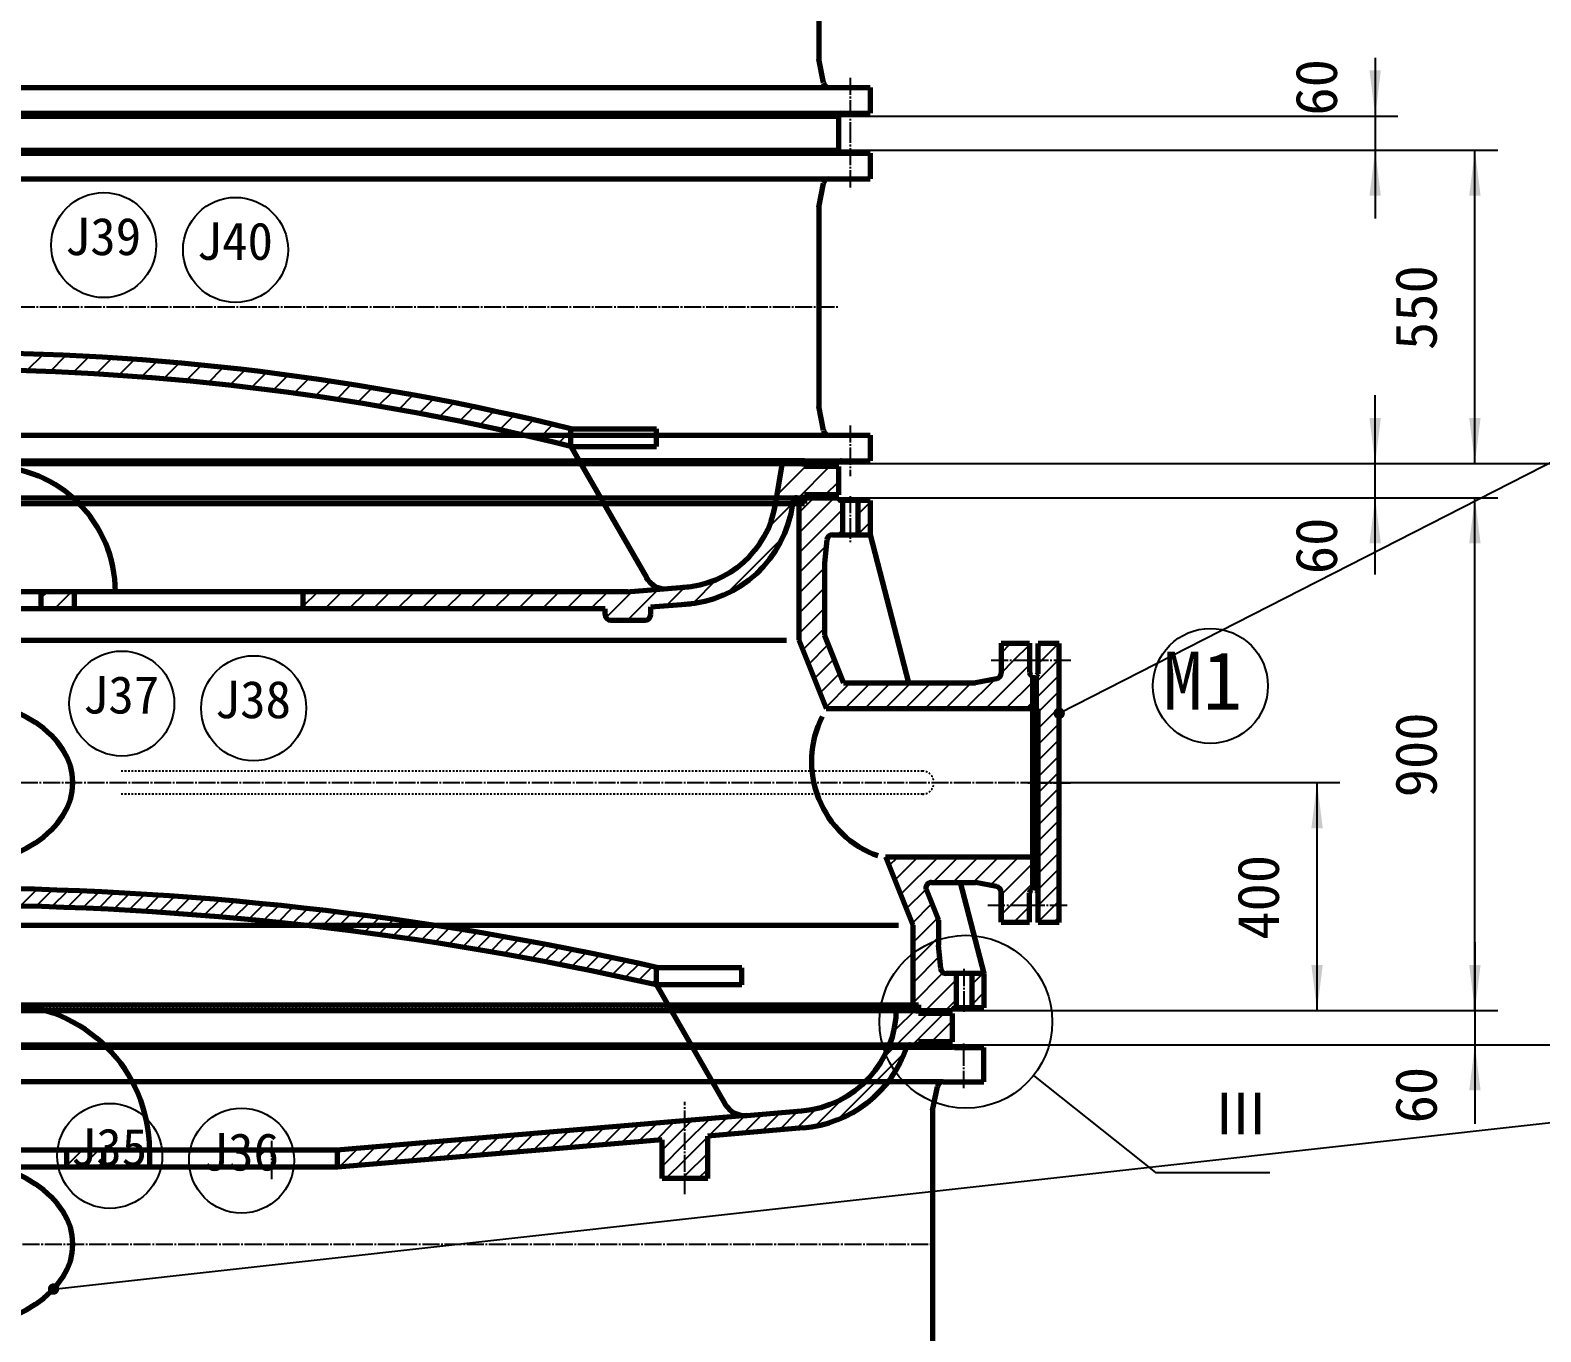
# Model space of a CAD drawing. Header units: millimetres. Extents: x -12040 to 11740, y -16820 to 16820.
# Drawn here: x -5005 to -2352, y 6259 to 8543 of the extents above; entities that cross this region are included whole.
import ezdxf

# ---------------------------------------------------------------- set-up
doc = ezdxf.new("R2010")
doc.units = ezdxf.units.MM
doc.linetypes.add('EB_DASH', pattern=[6, 3, -3])
doc.linetypes.add('EB_DASHDOT', pattern=[39, 30, -3, 3, -3])
for name, color, linetype, lineweight in [('CAXA0', 7, 'Continuous', 70), ('CAXA1', 1, 'EB_DASHDOT', 25), ('CAXA2', 6, 'EB_DASH', 25), ('CAXA3', 7, 'Continuous', 25), ('CAXA4', 3, 'Continuous', 25), ('CAXA5', 4, 'Continuous', 25)]:
    doc.layers.add(name, color=color, linetype=linetype, lineweight=lineweight)
doc.styles.add('UserTxtStyle1', font='SIMFANG.TTF')
doc.styles.add('UserTxtStyle2', font='SIMFANG.TTF')
doc.styles.add('标准', font='SIMFANG.TTF')
doc.dimstyles.new('标准', dxfattribs={"dimscale": 20, "dimtxt": 3.5, "dimasz": 4, "dimexe": 2, "dimexo": 0, "dimtad": 1, "dimdsep": 46, "dimtxsty": '标准', "dimcen": 0, "dimdle": 6, "dimaunit": 1, "dimazin": 2, "dimtfac": 1, "dimtdec": 3, "dimtmove": 0, "dimatfit": 3, "dimfxl": 0, "dimtolj": 1, "dimtzin": 0, "dimarcsym": 0})

# ---------------------------------------------------------------- blocks, each defined once
blk = doc.blocks.new('CAXBLOCK48', base_point=(-3269.9, 6992.1))
at = {"layer": 'CAXA5', "color": 0, "linetype": 'Continuous', "lineweight": 25}
for p, q in [((-3655.2, 7660.5), (-3593.4, 7722.4)), ((-3655.2, 7695.9), (-3628.7, 7722.4)), ((-3655.2, 7625.2), (-3578.7, 7701.7)), ((-3551.7, 7693.3), (-3530.2, 7714.8)), ((-3587.7, 7657.4), (-3578.7, 7666.3)), ((-3551.7, 7658), (-3530.2, 7679.5)), ((-3655.2, 7589.8), (-3607.2, 7637.9)), ((-3655.2, 7554.5), (-3610.2, 7599.5)), ((-3655.2, 7519.1), (-3610.2, 7564.1)), ((-3655.2, 7483.8), (-3610.2, 7528.8)), ((-3648.4, 7455.3), (-3610.2, 7493.4)), ((-3638.3, 7430), (-3603.7, 7464.6)), ((-3300.2, 7449.9), (-3282.7, 7467.4)), ((-3277.4, 7437.4), (-3250.2, 7464.5)), ((-3628.2, 7404.7), (-3593.6, 7439.4)), ((-3327, 7352.4), (-3250.2, 7429.1)), ((-3300.2, 7414.5), (-3277.4, 7437.4)), ((-3618.1, 7379.5), (-3583.5, 7414.1)), ((-3362.4, 7352.4), (-3310.4, 7404.3)), ((-3608, 7354.2), (-3564.8, 7397.4)), ((-3574.5, 7352.4), (-3529.5, 7397.4)), ((-3539.1, 7352.4), (-3494.1, 7397.4)), ((-3503.8, 7352.4), (-3458.8, 7397.4)), ((-3468.4, 7352.4), (-3423.4, 7397.4)), ((-3433.1, 7352.4), (-3388.1, 7397.4)), ((-3397.7, 7352.4), (-3352.7, 7397.4)), ((-3291.6, 7352.4), (-3245.2, 7398.8)), ((-3256.3, 7352.4), (-3245.2, 7363.4)), ((-3496.9, 7076.4), (-3480.9, 7092.4)), ((-3486.8, 7051.2), (-3445.6, 7092.4)), ((-3476.6, 7025.9), (-3410.2, 7092.4)), ((-3419.9, 7047.4), (-3374.9, 7092.4)), ((-3384.5, 7047.4), (-3339.5, 7092.4)), ((-3349.2, 7047.4), (-3304.2, 7092.4)), ((-3319, 7042.1), (-3268.8, 7092.4)), ((-3300.2, 7025.6), (-3245.2, 7080.6)), ((-3466.5, 7000.7), (-3431.8, 7035.4)), ((-3283.1, 7007.4), (-3245.2, 7045.2)), ((-3456.4, 6975.4), (-3421.8, 7010.1)), ((-3300.2, 6990.2), (-3283.1, 7007.4)), ((-3277.7, 6977.4), (-3250.2, 7004.9)), ((-3455.2, 6941.3), (-3411.7, 6984.8)), ((-3455.2, 6905.9), (-3410.2, 6950.9)), ((-3455.2, 6870.6), (-3408.2, 6917.6)), ((-3455.2, 6835.2), (-3401.5, 6888.9)), ((-3432.7, 6822.4), (-3378.7, 6876.4)), ((-3351.7, 6868), (-3332.4, 6887.4)), ((-3351.7, 6832.7), (-3330.2, 6854.2)), ((-3397.4, 6822.4), (-3378.7, 6841))]:
    blk.add_line(p, q, dxfattribs=at)
blk = doc.blocks.new('CAXBLOCK46', base_point=(-5155.2, 7722.4))
at = {"layer": 'CAXA0'}
for p, q in [((-6725.2, 7722.4), (-3585.2, 7722.4)), ((-3645.2, 7722.4), (-3645.2, 7712.4)), ((-6665.2, 7712.4), (-3645.2, 7712.4)), ((-3655.2, 7712.4), (-3655.2, 7472.4)), ((-3530.2, 7717.4), (-3580.2, 7717.4)), ((-3578.7, 7717.4), (-3578.7, 7657.4)), ((-3551.7, 7717.4), (-3551.7, 7657.4)), ((-3530.2, 7717.4), (-3530.2, 7657.4)), ((-3530.2, 7717.4), (-3530.2, 7657.4)), ((-3606.1, 7648.4), (-3610.2, 7607.4)), ((-3596.2, 7657.4), (-3530.2, 7657.4)), ((-3530.2, 7657.4), (-3462.7, 7397.4)), ((-3610.2, 7607.4), (-3610.2, 7481)), ((-3610.2, 7481), (-3576.8, 7397.4)), ((-6617.3, 7472.4), (-3676.8, 7472.4)), ((-3655.2, 7472.4), (-3607.2, 7352.4)), ((-3300.2, 7467.4), (-3250.2, 7467.4)), ((-3300.2, 7467.4), (-3300.2, 7414.6)), ((-3250.2, 7467.4), (-3250.2, 7415.9)), ((-3308.3, 7404.8), (-3345.2, 7397.4)), ((-3245.2, 7410.9), (-3245.2, 7033.9)), ((-3576.8, 7397.4), (-3345.2, 7397.4)), ((-3607.2, 7352.4), (-3245.2, 7352.4)), ((-3503.2, 7092.4), (-3455.2, 6972.4)), ((-3503.2, 7092.4), (-3245.2, 7092.4)), ((-3431.3, 7033.7), (-3410.2, 6981)), ((-3422, 7047.4), (-3345.2, 7047.4)), ((-3371.8, 7047.4), (-3330.2, 6887.4)), ((-3308.3, 7040), (-3345.2, 7047.4)), ((-3300.2, 7030.2), (-3300.2, 6977.4)), ((-3300.2, 6977.4), (-3300.2, 7030.2)), ((-3250.2, 6977.4), (-3250.2, 7028.9)), ((-3410.2, 6981), (-3410.2, 6937.4)), ((-3300.2, 6977.4), (-3250.2, 6977.4)), ((-3300.2, 6977.4), (-3250.2, 6977.4)), ((-6816.1, 6972.4), (-3479.9, 6972.4)), ((-3455.2, 6972.4), (-3455.2, 6832.4)), ((-3406.1, 6896.4), (-3410.2, 6937.4)), ((-3330.2, 6887.4), (-3396.2, 6887.4)), ((-3378.7, 6887.4), (-3378.7, 6827.4)), ((-3351.7, 6887.4), (-3351.7, 6827.4)), ((-3330.2, 6887.4), (-3330.2, 6827.4)), ((-6925.2, 6822.4), (-3385.2, 6822.4)), ((-6865.2, 6832.4), (-3445.2, 6832.4)), ((-3445.2, 6832.4), (-3445.2, 6822.4)), ((-3330.2, 6827.4), (-3380.2, 6827.4))]:
    blk.add_line(p, q, dxfattribs=at)
for centre, radius, start, end in [((-3580.2, 7722.4), 5, 180, 270), ((-3596.2, 7647.4), 10, 90, 174.2894), ((-3310.2, 7414.6), 10, 281.3099, 0), ((-3245.2, 7415.9), 5, 180, 270), ((-3457.6, 7259.6), 175.5, 153.3502, 250.3348), ((-3422, 7037.4), 10, 90, 201.8014), ((-3310.2, 7030.2), 10, 0, 78.6901), ((-3245.2, 7028.9), 5, 90, 180), ((-3396.2, 6897.4), 10, 185.7106, 270), ((-3380.2, 6822.4), 5, 90, 180)]:
    blk.add_arc(centre, radius, start, end, dxfattribs=at)
blk.add_ellipse((-5155.2, 7222.4), major_axis=(225, 0), ratio=0.666667, dxfattribs=at)
at = {"layer": 'CAXA1'}
for p, q in [((-3565.2, 7725.4), (-3565.2, 7644.7)), ((-3317.7, 7437.4), (-3232.5, 7437.4)), ((-6893.2, 7222.4), (-3245.2, 7222.4)), ((-3323.2, 7007.4), (-3223.8, 7007.4)), ((-3365.2, 6895.4), (-3365.2, 6819.4))]:
    blk.add_line(p, q, dxfattribs=at)
at = {"layer": 'CAXA2', "color": 6, "linetype": 'EB_DASH', "lineweight": 25}
for p, q in [((-3437.9, 7242.4), (-4846.3, 7242.4)), ((-3437.9, 7202.4), (-4846.3, 7202.4))]:
    blk.add_line(p, q, dxfattribs=at)
blk.add_arc((-3437.9, 7222.4), 20, 270, 90, dxfattribs=at)
at = {"layer": 'CAXA5'}
blk.add_blockref('CAXBLOCK48', (-3269.9, 6992.1), dxfattribs=at)
blk = doc.blocks.new('CAXBLOCK51', base_point=(-4274.2, 6487.6))
at = {"layer": 'CAXA5', "color": 0, "linetype": 'Continuous', "lineweight": 25}
for p, q in [((-3505.9, 6740.1), (-3428.7, 6817.4)), ((-3488.4, 6786), (-3447, 6827.4)), ((-3483.8, 6818.9), (-3475.3, 6827.4)), ((-3456.8, 6761), (-3400.4, 6817.4)), ((-3422.1, 6767.4), (-3385.2, 6804.3)), ((-3393.8, 6767.4), (-3385.2, 6776)), ((-3587.2, 6630.6), (-3468.6, 6749.2)), ((-3627, 6619.1), (-3578.1, 6667.9)), ((-3855.2, 6588.8), (-3811.5, 6632.6)), ((-3813.4, 6602.3), (-3780.6, 6635.2)), ((-3782.6, 6604.9), (-3749.7, 6637.8)), ((-3751.7, 6607.5), (-3718.8, 6640.4)), ((-3720.8, 6610.1), (-3687.9, 6643)), ((-3689.9, 6612.7), (-3657, 6645.6)), ((-3659, 6615.4), (-3624, 6650.4)), ((-4153.2, 6573.7), (-4120.3, 6606.6)), ((-4122.3, 6576.3), (-4089.5, 6609.2)), ((-4091.4, 6578.9), (-4058.6, 6611.8)), ((-4060.6, 6581.5), (-4027.7, 6614.4)), ((-4029.7, 6584.1), (-3996.8, 6617)), ((-3998.8, 6586.7), (-3965.9, 6619.6)), ((-3967.9, 6589.3), (-3935, 6622.2)), ((-3937, 6591.9), (-3904.1, 6624.8)), ((-3906.1, 6594.5), (-3873.2, 6627.4)), ((-3895.2, 6577.1), (-3855.2, 6617.1)), ((-3855.2, 6617.1), (-3842.3, 6630)), ((-4465.2, 6572.8), (-4460.1, 6577.9)), ((-4462.1, 6547.6), (-4429.2, 6580.5)), ((-4431.2, 6550.2), (-4398.3, 6583.1)), ((-4400.3, 6552.8), (-4367.5, 6585.7)), ((-4369.4, 6555.4), (-4336.6, 6588.3)), ((-4338.6, 6558), (-4305.7, 6590.9)), ((-4307.7, 6560.7), (-4274.8, 6593.5)), ((-4276.8, 6563.3), (-4243.9, 6596.1)), ((-4245.9, 6565.9), (-4213, 6598.7)), ((-4215, 6568.5), (-4182.1, 6601.3)), ((-4184.1, 6571.1), (-4151.2, 6604)), ((-3895.2, 6548.8), (-3855.2, 6588.8)), ((-3855.2, 6560.5), (-3815.2, 6600.5)), ((-3888.4, 6527.4), (-3855.2, 6560.5)), ((-3855.2, 6532.3), (-3815.2, 6572.3)), ((-3860.1, 6527.4), (-3855.2, 6532.3)), ((-3831.8, 6527.4), (-3815.2, 6544))]:
    blk.add_line(p, q, dxfattribs=at)
blk = doc.blocks.new('CAXBLOCK52', base_point=(-5419, 7018.1))
at = {"layer": 'CAXA5', "color": 0, "linetype": 'Continuous', "lineweight": 25}
for p, q in [((-5482.6, 6997.9), (-5450.9, 7029.7)), ((-5452.7, 6999.5), (-5421.1, 7031.1)), ((-5422.9, 7001), (-5391.5, 7032.5)), ((-5393.3, 7002.3), (-5362.1, 7033.6)), ((-5363.9, 7003.5), (-5332.8, 7034.6)), ((-5334.6, 7004.5), (-5303.7, 7035.4)), ((-5305.4, 7005.4), (-5274.7, 7036.1)), ((-5276.5, 7006.1), (-5245.9, 7036.6)), ((-5247.6, 7006.6), (-5217.2, 7037)), ((-5219, 7007), (-5188.7, 7037.3)), ((-5190.4, 7007.3), (-5160.3, 7037.4)), ((-5155.2, 7014.2), (-5132.1, 7037.3)), ((-5133.8, 7007.3), (-5104, 7037.1)), ((-5105.7, 7007.2), (-5076, 7036.8)), ((-5077.7, 7006.8), (-5048.2, 7036.4)), ((-5049.9, 7006.4), (-5020.5, 7035.8)), ((-5022.2, 7005.8), (-4992.9, 7035)), ((-4994.6, 7005.1), (-4965.5, 7034.2)), ((-4967.2, 7004.2), (-4938.2, 7033.2)), ((-4939.9, 7003.3), (-4911, 7032.1)), ((-4912.7, 7002.2), (-4883.9, 7030.9)), ((-4885.6, 7000.9), (-4857, 7029.5)), ((-5792, 6971.4), (-5758.1, 7005.3)), ((-5760.2, 6974.9), (-5726.5, 7008.6)), ((-5728.6, 6978.2), (-5695.1, 7011.6)), ((-5697.2, 6981.3), (-5664, 7014.5)), ((-5666, 6984.2), (-5633, 7017.2)), ((-5635, 6987), (-5602.2, 7019.8)), ((-5604.2, 6989.5), (-5571.6, 7022.1)), ((-5573.5, 6991.9), (-5541.1, 7024.2)), ((-5543, 6994), (-5510.9, 7026.2)), ((-5512.8, 6996), (-5480.8, 7028)), ((-5170.2, 6999.2), (-5155.2, 7014.2)), ((-4858.7, 6999.6), (-4830.2, 7028.1)), ((-4831.9, 6998.1), (-4803.5, 7026.5)), ((-4805.2, 6996.5), (-4776.9, 7024.8)), ((-4778.6, 6994.8), (-4750.5, 7022.9)), ((-4752.2, 6993), (-4724.1, 7021)), ((-4725.8, 6991), (-4697.9, 7018.9)), ((-4699.6, 6989), (-4671.8, 7016.8)), ((-4673.5, 6986.8), (-4645.8, 7014.5)), ((-4647.5, 6984.5), (-4619.9, 7012.1)), ((-4621.6, 6982.1), (-4594.1, 7009.6)), ((-4595.8, 6979.6), (-4568.4, 7007)), ((-4570.1, 6977), (-4542.9, 7004.3)), ((-6020.7, 6940.7), (-5984.9, 6976.4)), ((-5987.3, 6945.8), (-5951.8, 6981.2)), ((-5954.2, 6950.6), (-5919, 6985.8)), ((-5921.3, 6955.2), (-5886.4, 6990.1)), ((-5888.7, 6959.6), (-5854, 6994.2)), ((-5856.2, 6963.7), (-5821.8, 6998.1)), ((-5824, 6967.6), (-5789.8, 7001.8)), ((-5170.2, 6970.9), (-5155.2, 6985.9)), ((-5155.2, 6985.9), (-5140.2, 7000.9)), ((-4544.6, 6974.3), (-4517.4, 7001.4)), ((-4519.1, 6971.4), (-4492.1, 6998.5)), ((-4493.8, 6968.5), (-4466.8, 6995.5)), ((-4468.5, 6965.5), (-4441.6, 6992.4)), ((-4443.4, 6962.3), (-4416.6, 6989.1)), ((-4418.3, 6959.1), (-4391.6, 6985.8)), ((-4393.4, 6955.8), (-4366.8, 6982.4)), ((-4368.5, 6952.3), (-4342, 6978.9)), ((-6191.2, 6911.6), (-6153.9, 6948.9)), ((-6156.6, 6917.9), (-6119.6, 6954.9)), ((-6122.2, 6924), (-6085.5, 6960.7)), ((-6088.1, 6929.8), (-6051.8, 6966.2)), ((-6054.3, 6935.4), (-6018.2, 6971.4)), ((-5170.2, 6942.6), (-5155.2, 6957.6)), ((-5155.2, 6957.6), (-5140.2, 6972.6)), ((-4343.8, 6948.8), (-4317.4, 6975.2)), ((-4319.1, 6945.2), (-4292.8, 6971.5)), ((-4294.6, 6941.4), (-4268.3, 6967.7)), ((-4270.1, 6937.6), (-4243.9, 6963.8)), ((-4245.8, 6933.7), (-4219.7, 6959.8)), ((-4221.5, 6929.7), (-4195.5, 6955.7)), ((-4197.3, 6925.6), (-4171.4, 6951.5)), ((-6296.8, 6890.8), (-6258.4, 6929.2)), ((-6261.3, 6898), (-6223.3, 6936)), ((-6226.1, 6905), (-6188.5, 6942.6)), ((-5170.2, 6914.3), (-5155.2, 6929.3)), ((-5155.2, 6929.3), (-5140.2, 6944.3)), ((-4173.2, 6921.4), (-4147.4, 6947.2)), ((-4149.2, 6917.1), (-4123.4, 6942.9)), ((-4125.3, 6912.7), (-4099.6, 6938.4)), ((-4101.5, 6908.2), (-4075.9, 6933.9)), ((-4077.8, 6903.7), (-4052.2, 6929.2)), ((-4054.1, 6899), (-4028.6, 6924.5)), ((-6405.2, 6895.6), (-6401.9, 6898.9)), ((-6405.1, 6867.4), (-6365.6, 6906.9)), ((-6368.7, 6875.5), (-6329.6, 6914.6)), ((-6332.6, 6883.3), (-6293.8, 6922.1)), ((-5170.2, 6886), (-5155.2, 6901)), ((-5155.2, 6901), (-5140.2, 6916)), ((-4030.6, 6894.3), (-4005.2, 6919.7)), ((-4007.1, 6889.5), (-3981.8, 6914.8)), ((-3983.7, 6884.6), (-3958.5, 6909.9)), ((-3960.4, 6879.6), (-3935.2, 6904.8)), ((-3937.2, 6874.5), (-3912.1, 6899.7)), ((-5170.2, 6857.8), (-5155.2, 6872.8)), ((-5155.2, 6872.8), (-5140.2, 6887.8)), ((-3914.1, 6869.4), (-3905.3, 6878.2)), ((-5170.2, 6829.5), (-5155.2, 6844.5)), ((-5155.2, 6844.5), (-5140.2, 6859.5)), ((-5170.2, 6801.2), (-5155.2, 6816.2)), ((-5155.2, 6816.2), (-5140.2, 6831.2)), ((-5155.2, 6787.9), (-5140.2, 6802.9)), ((-5170.2, 6772.9), (-5155.2, 6787.9)), ((-5155.2, 6759.6), (-5140.2, 6774.6)), ((-5170.2, 6744.6), (-5155.2, 6759.6)), ((-5155.2, 6731.3), (-5140.2, 6746.3)), ((-5170.2, 6716.3), (-5155.2, 6731.3)), ((-5155.2, 6703), (-5140.2, 6718)), ((-5170.2, 6688), (-5155.2, 6703)), ((-5155.2, 6674.8), (-5140.2, 6689.8)), ((-5170.2, 6659.8), (-5155.2, 6674.8)), ((-5155.2, 6646.5), (-5140.2, 6661.5)), ((-5170.2, 6631.5), (-5155.2, 6646.5)), ((-5155.2, 6618.2), (-5140.2, 6633.2)), ((-5170.2, 6603.2), (-5155.2, 6618.2)), ((-5155.2, 6589.9), (-5140.2, 6604.9)), ((-5167.8, 6577.4), (-5155.2, 6589.9))]:
    blk.add_line(p, q, dxfattribs=at)
blk = doc.blocks.new('CAXBLOCK53', base_point=(-5393.2, 6561.7))
at = {"layer": 'CAXA5', "color": 0, "linetype": 'Continuous', "lineweight": 25}
for p, q in [((-5435.2, 6564.5), (-5422.3, 6577.4)), ((-5424, 6547.4), (-5394, 6577.4)), ((-5395.8, 6547.4), (-5370.2, 6572.9)), ((-4940.2, 6550.4), (-4913.2, 6577.4)), ((-4914.9, 6547.4), (-4884.9, 6577.4)), ((-4886.6, 6547.4), (-4875.2, 6558.8))]:
    blk.add_line(p, q, dxfattribs=at)
blk = doc.blocks.new('CAXBLOCK49', base_point=(-5155.2, 6547.4))
at = {"layer": 'CAXA0'}
for p, q in [((-3905.3, 6867.4), (-3905.3, 6898.1)), ((-3755.2, 6897.4), (-3901.9, 6897.4)), ((-3755.2, 6867.4), (-3755.2, 6897.4)), ((-3755.2, 6867.4), (-3905.3, 6867.4)), ((-3905.3, 6867.4), (-3784.4, 6658)), ((-3445.2, 6827.4), (-3882.2, 6827.4)), ((-3445.2, 6817.4), (-3445.2, 6827.4)), ((-3385.2, 6817.4), (-3445.2, 6817.4)), ((-3385.2, 6767.4), (-3385.2, 6817.4)), ((-3445.2, 6757.4), (-3445.2, 6767.4)), ((-3385.2, 6767.4), (-3445.2, 6767.4)), ((-3445.2, 6757.4), (-3465.5, 6757.4)), ((-3746.4, 6638.1), (-4466.5, 6577.4)), ((-3746.4, 6638.1), (-3650.3, 6646.2)), ((-3647.7, 6616.3), (-3815.2, 6602.2)), ((-3895.2, 6595.4), (-4465.2, 6547.4)), ((-3895.2, 6527.4), (-3895.2, 6595.4)), ((-3815.2, 6527.4), (-3815.2, 6602.2)), ((-4466.5, 6577.4), (-5155.2, 6577.4)), ((-4940.2, 6547.4), (-4940.2, 6577.4)), ((-4875.2, 6547.4), (-4875.2, 6577.4)), ((-4795.2, 6577.4), (-4795.2, 6547.4)), ((-4465.2, 6547.4), (-4465.2, 6577.5)), ((-4465.2, 6547.4), (-5155.2, 6547.4)), ((-3815.2, 6527.4), (-3895.2, 6527.4))]:
    blk.add_line(p, q, dxfattribs=at)
for centre, radius, start, end in [((-5155.2, 1357.4), 5680, 77.2525, 90), ((-5155.2, 1357.4), 5650, 77.2186, 89.8479), ((-5050.2, 6577.4), 255, 0, 90), ((-3665.6, 6827.6), 182, 274.82, 359.9424), ((-3665.6, 6827.6), 212, 274.82, 341.1299), ((-3460.2, 6757.4), 5, 0, 161.1299), ((-3749.7, 6678), 40, 210, 274.82)]:
    blk.add_arc(centre, radius, start, end, dxfattribs=at)
at = {"layer": 'CAXA1'}
for p, q in [((-3855.2, 6500.1), (-3855.2, 6662.1)), ((-4580.2, 6526.7), (-4580.2, 6593.8))]:
    blk.add_line(p, q, dxfattribs=at)
at = {"layer": 'CAXA2', "linetype": 'EB_DASH', "lineweight": 25}
blk.add_line((-3882.2, 6827.4), (-5140.2, 6827.4), dxfattribs=at)
at = {"layer": 'CAXA5'}
for name, p in [('CAXBLOCK52', (-5419, 7018.1)), ('CAXBLOCK51', (-4274.2, 6487.6)), ('CAXBLOCK53', (-5393.2, 6561.7))]:
    blk.add_blockref(name, p, dxfattribs=at)
blk = doc.blocks.new('CAXBLOCK56', base_point=(-5000.2, 7965))
at = {"layer": 'CAXA5', "color": 0, "linetype": 'Continuous', "lineweight": 25}
for p, q in [((-5155.2, 7970.7), (-5148.5, 7977.4)), ((-5155.2, 7928.2), (-5106.4, 7977.1)), ((-5094.1, 7947), (-5064.6, 7976.5)), ((-5052.4, 7946.2), (-5023.1, 7975.5)), ((-5011.1, 7945.1), (-4982.1, 7974.1)), ((-4970.2, 7943.6), (-4941.4, 7972.4)), ((-4929.6, 7941.8), (-4901, 7970.3)), ((-4889.3, 7939.6), (-4861, 7967.9)), ((-4849.4, 7937.1), (-4821.3, 7965.2)), ((-4809.8, 7934.2), (-4781.9, 7962.1)), ((-4770.5, 7931.1), (-4742.9, 7958.8)), ((-4731.6, 7927.6), (-4704.1, 7955.1)), ((-4693, 7923.8), (-4665.7, 7951.1)), ((-4654.6, 7919.7), (-4627.5, 7946.9)), ((-4616.6, 7915.4), (-4589.6, 7942.3)), ((-4578.8, 7910.7), (-4552, 7937.5)), ((-4541.3, 7905.8), (-4514.7, 7932.4)), ((-4504.1, 7900.5), (-4477.7, 7927)), ((-4467.2, 7895), (-4440.9, 7921.3)), ((-4430.5, 7889.3), (-4404.4, 7915.4)), ((-4394.1, 7883.2), (-4368.1, 7909.2)), ((-5155.2, 7885.8), (-5140.2, 7900.8)), ((-4358, 7877), (-4332.1, 7902.8)), ((-4322.1, 7870.4), (-4296.4, 7896.1)), ((-4286.4, 7863.6), (-4260.9, 7889.2)), ((-4251, 7856.6), (-4225.6, 7882)), ((-5155.2, 7843.4), (-5140.2, 7858.4)), ((-4215.9, 7849.3), (-4190.6, 7874.6)), ((-4181, 7841.8), (-4155.8, 7867)), ((-4146.3, 7834.1), (-4121.3, 7859.1)), ((-4111.9, 7826.1), (-4086.9, 7851)), ((-4077.6, 7817.9), (-4055.2, 7840.3)), ((-5155.2, 7801), (-5140.2, 7816))]:
    blk.add_line(p, q, dxfattribs=at)
blk = doc.blocks.new('CAXBLOCK59', base_point=(-4948.5, 7539.7))
at = {"layer": 'CAXA5', "color": 0, "linetype": 'Continuous', "lineweight": 25}
for p, q in [((-5382.7, 7531), (-5356.4, 7557.4)), ((-5344, 7527.4), (-5325.2, 7546.1)), ((-4985.2, 7546.7), (-4974.6, 7557.4)), ((-4962.1, 7527.4), (-4932.1, 7557.4))]:
    blk.add_line(p, q, dxfattribs=at)
blk = doc.blocks.new('CAXBLOCK62', base_point=(-4115.6, 7577))
at = {"layer": 'CAXA5', "color": 0, "linetype": 'Continuous', "lineweight": 25}
for p, q in [((-3693.3, 7727.6), (-3643.5, 7777.4)), ((-3684.7, 7778.6), (-3676, 7787.4)), ((-3657.2, 7721.3), (-3601.1, 7777.4)), ((-3608.7, 7727.4), (-3585.2, 7750.8)), ((-3707.9, 7670.6), (-3665.5, 7712.9)), ((-3781.8, 7554.3), (-3682.8, 7653.3)), ((-3955.2, 7508.1), (-3901.4, 7561.9)), ((-3888, 7532.9), (-3855.2, 7565.7)), ((-3841.5, 7537), (-3799.1, 7579.4)), ((-4525.2, 7532.1), (-4499.9, 7557.4)), ((-4487.5, 7527.4), (-4457.5, 7557.4)), ((-4445.1, 7527.4), (-4415.1, 7557.4)), ((-4402.6, 7527.4), (-4372.6, 7557.4)), ((-4360.2, 7527.4), (-4330.2, 7557.4)), ((-4317.8, 7527.4), (-4287.8, 7557.4)), ((-4275.4, 7527.4), (-4245.4, 7557.4)), ((-4232.9, 7527.4), (-4202.9, 7557.4)), ((-4190.5, 7527.4), (-4160.5, 7557.4)), ((-4148.1, 7527.4), (-4118.1, 7557.4)), ((-4105.7, 7527.4), (-4075.7, 7557.4)), ((-4063.2, 7527.4), (-4033.2, 7557.4)), ((-4020.8, 7527.4), (-3990.8, 7557.4)), ((-3993.7, 7512.1), (-3955.2, 7550.5)), ((-3955.2, 7550.5), (-3947.7, 7558.1)), ((-3956, 7507.4), (-3955.2, 7508.1))]:
    blk.add_line(p, q, dxfattribs=at)
blk = doc.blocks.new('CAXBLOCK54', base_point=(-5155.2, 7527.4))
at = {"layer": 'CAXA0'}
for p, q in [((-4055.2, 7843.3), (-3905.2, 7843.3)), ((-4055.2, 7812.4), (-4055.2, 7843.3)), ((-3905.2, 7812.4), (-3905.2, 7843.3)), ((-4055.2, 7812.4), (-3905.2, 7812.4)), ((-4055.2, 7812.4), (-3922.5, 7582.5)), ((-3645.2, 7787.4), (-4041.9, 7787.4)), ((-3696.2, 7710.4), (-3683.2, 7787.4)), ((-3645.2, 7777.4), (-3645.2, 7787.4)), ((-3585.2, 7777.4), (-3645.2, 7777.4)), ((-3585.2, 7727.4), (-3585.2, 7777.4)), ((-3645.2, 7717.4), (-3645.2, 7727.4)), ((-3585.2, 7727.4), (-3645.2, 7727.4)), ((-3665.2, 7717.4), (-3665.6, 7711.7)), ((-3645.2, 7717.4), (-3665.2, 7717.4)), ((-3957.7, 7557.3), (-3848.9, 7566.3)), ((-3955.2, 7557.4), (-5155.2, 7557.4)), ((-4985.2, 7527.4), (-4985.2, 7557.4)), ((-4927.7, 7557.4), (-4927.7, 7527.4)), ((-4525.2, 7527.4), (-4525.2, 7557.4)), ((-3915.2, 7530.7), (-3846, 7536.4)), ((-3995.2, 7527.4), (-5155.2, 7527.4)), ((-3995.2, 7517.4), (-3995.2, 7527.4)), ((-3985.2, 7507.4), (-3925.2, 7507.4)), ((-3915.2, 7517.4), (-3915.2, 7530.7))]:
    blk.add_line(p, q, dxfattribs=at)
for centre, radius, start, end in [((-5155.2, 3398.4), 4579, 76.1001, 90), ((-5155.2, 3398.4), 4549, 76.0065, 89.6844), ((-5075.2, 7557.4), 220, 0, 90), ((-3660.2, 7717.4), 5, 0, 180), ((-3867.8, 7739.3), 174, 272.8684, 350.4426), ((-3867.8, 7739.3), 204, 273.3615, 352.2449), ((-3888.3, 7602.2), 40, 210, 262.2622), ((-3985.2, 7517.4), 10, 180, 270), ((-3925.2, 7517.4), 10, 270, 360)]:
    blk.add_arc(centre, radius, start, end, dxfattribs=at)
at = {"layer": 'CAXA2', "linetype": 'EB_DASH', "lineweight": 25}
blk.add_line((-4041.9, 7787.4), (-5155.2, 7787.4), dxfattribs=at)
at = {"layer": 'CAXA3', "linetype": 'Continuous', "lineweight": 25}
for p, q in [((-3660.2, 7708.3), (-3660.2, 7720.4)), ((-3655.2, 7717.4), (-3655.2, 7704.2))]:
    blk.add_line(p, q, dxfattribs=at)
at = {"layer": 'CAXA5'}
for name, p in [('CAXBLOCK56', (-5000.2, 7965)), ('CAXBLOCK62', (-4115.6, 7577)), ('CAXBLOCK59', (-4948.5, 7539.7))]:
    blk.add_blockref(name, p, dxfattribs=at)
blk = doc.blocks.new('CAXBLOCK63', base_point=(-5155.2, 8392.4))
at = {"layer": 'CAXA0'}
for p, q in [((-3620.2, 8842.4), (-3620.2, 8492.4)), ((-3611.8, 8450.4), (-3620.2, 8492.4)), ((-6706.7, 8442.4), (-3530.2, 8442.4)), ((-3530.2, 8442.4), (-3530.2, 8397.4)), ((-6730.2, 8397.4), (-3530.2, 8397.4)), ((-6725.2, 8392.4), (-3585.2, 8392.4))]:
    blk.add_line(p, q, dxfattribs=at)
for centre, radius, start, end in [((-3602, 8452.4), 10, 191.3099, 270), ((-3580.2, 8392.4), 5, 90, 180)]:
    blk.add_arc(centre, radius, start, end, dxfattribs=at)
at = {"layer": 'CAXA1'}
blk.add_line((-3565.2, 8459.4), (-3565.2, 8370.5), dxfattribs=at)
blk = doc.blocks.new('CAXBLOCK66', base_point=(-5155.2, 6062.4))
at = {"layer": 'CAXA0'}
for p, q in [((-3385.2, 6757.4), (-6980.2, 6757.4)), ((-6925.2, 6762.4), (-3385.2, 6762.4)), ((-3380.2, 6757.4), (-3330.2, 6757.4)), ((-3330.2, 6697.4), (-3330.2, 6757.4)), ((-3402, 6697.4), (-6980.2, 6697.4)), ((-3420.2, 6647.4), (-3411.8, 6689.3)), ((-3402, 6697.4), (-3330.2, 6697.4)), ((-3420.2, 6647.4), (-3420.2, 6177.4))]:
    blk.add_line(p, q, dxfattribs=at)
for centre, radius, start, end in [((-3380.2, 6762.4), 5, 180, 270), ((-3402, 6687.4), 10, 90, 168.6901)]:
    blk.add_arc(centre, radius, start, end, dxfattribs=at)
blk.add_ellipse((-5155.2, 6412.4), major_axis=(225, 0), ratio=0.666667, dxfattribs=at)
at = {"layer": 'CAXA1'}
for p, q in [((-3365.2, 6686.4), (-3365.2, 6764.9)), ((-6890.2, 6412.4), (-3420.2, 6412.4))]:
    blk.add_line(p, q, dxfattribs=at)
at = {"layer": 'CAXA3'}
for p, q in [((-3411.8, 6689.3), (-3410.2, 6697.4)), ((-3410.2, 6697.4), (-3402, 6697.4))]:
    blk.add_line(p, q, dxfattribs=at)
blk = doc.blocks.new('CAXBLOCK76')
at = {"layer": 'CAXA0', "linetype": 'Continuous', "lineweight": 25}
for p, q in [((-3243.1, 6708.3), (-3029.2, 6538.1)), ((-3029.2, 6538.1), (-2828.2, 6538.1))]:
    blk.add_line(p, q, dxfattribs=at)
blk.add_circle((-3361.9, 6802.7), 151.7, dxfattribs=at)
at = {"layer": 'CAXA0', "linetype": 'Continuous', "lineweight": 25, "insert": (-2928.7, 6678.1), "char_height": 72.993, "attachment_point": 1, "style": 'UserTxtStyle2'}
blk.add_mtext('\\fFangSong_GB2312|b0|i0|p34;Ⅲ', dxfattribs=at)
blk = doc.blocks.new('*CAXBLOCK99100')
at = {"layer": 'CAXA4', "linetype": 'Continuous', "lineweight": 25}
for points in [[(-2468.2, 7722.4), (-2458.2, 7642.4), (-2478.2, 7642.4)], [(-2468.2, 6822.4), (-2458.2, 6902.4), (-2478.2, 6902.4)]]:
    blk.add_hatch(color=0, dxfattribs=at).paths.add_polyline_path(points, flags=0)
at = {"layer": 'CAXA4', "color": 0, "linetype": 'Continuous', "lineweight": 25}
for p, q in [((-3585.2, 7722.4), (-2428.2, 7722.4)), ((-2468.2, 6822.4), (-2468.2, 7722.4)), ((-3385.2, 6822.4), (-2428.2, 6822.4))]:
    blk.add_line(p, q, dxfattribs=at)
at = {"layer": 'CAXA4', "color": 0, "linetype": 'Continuous', "lineweight": 25, "insert": (-2608.2, 7196.6), "char_height": 72.993, "attachment_point": 1, "rotation": 90, "style": 'UserTxtStyle2'}
blk.add_mtext('\\fFangSong_GB2312|b0|i0|p34;900', dxfattribs=at)
blk = doc.blocks.new('*CAXBLOCK100101')
at = {"layer": 'CAXA4', "linetype": 'Continuous', "lineweight": 25}
for points in [[(-2468.2, 6822.4), (-2478.2, 6902.4), (-2458.2, 6902.4)], [(-2468.2, 6762.4), (-2478.2, 6682.4), (-2458.2, 6682.4)]]:
    blk.add_hatch(color=0, dxfattribs=at).paths.add_polyline_path(points, flags=0)
at = {"layer": 'CAXA4', "color": 0, "linetype": 'Continuous', "lineweight": 25}
for p, q in [((-2468.2, 6942.4), (-2468.2, 6623.7)), ((-3385.2, 6822.4), (-2428.2, 6822.4)), ((-3385.2, 6762.4), (-2428.2, 6762.4))]:
    blk.add_line(p, q, dxfattribs=at)
at = {"layer": 'CAXA4', "color": 0, "linetype": 'Continuous', "lineweight": 25, "insert": (-2608.2, 6624.3), "char_height": 72.993, "attachment_point": 1, "rotation": 90, "style": 'UserTxtStyle2'}
blk.add_mtext('\\fFangSong_GB2312|b0|i0|p34;60', dxfattribs=at)
blk = doc.blocks.new('*CAXBLOCK101102')
at = {"layer": 'CAXA4', "linetype": 'Continuous', "lineweight": 25}
for points in [[(-2745.3, 7222.4), (-2735.3, 7142.4), (-2755.3, 7142.4)], [(-2745.3, 6822.4), (-2735.3, 6902.4), (-2755.3, 6902.4)]]:
    blk.add_hatch(color=0, dxfattribs=at).paths.add_polyline_path(points, flags=0)
at = {"layer": 'CAXA4', "color": 0, "linetype": 'Continuous', "lineweight": 25}
for p, q in [((-3245.2, 7222.4), (-2705.3, 7222.4)), ((-2745.3, 6822.4), (-2745.3, 7222.4)), ((-3385.2, 6822.4), (-2705.3, 6822.4))]:
    blk.add_line(p, q, dxfattribs=at)
at = {"layer": 'CAXA4', "color": 0, "linetype": 'Continuous', "lineweight": 25, "insert": (-2885.3, 6946.6), "char_height": 72.993, "attachment_point": 1, "rotation": 90, "style": 'UserTxtStyle2'}
blk.add_mtext('\\fFangSong_GB2312|b0|i0|p34;400', dxfattribs=at)
blk = doc.blocks.new('*CAXBLOCK148149')
at = {"layer": 'CAXA4', "linetype": 'Continuous', "lineweight": 25}
for points in [[(-2468.2, 8332.4), (-2458.2, 8252.4), (-2478.2, 8252.4)], [(-2468.2, 7782.4), (-2458.2, 7862.4), (-2478.2, 7862.4)]]:
    blk.add_hatch(color=0, dxfattribs=at).paths.add_polyline_path(points, flags=0)
at = {"layer": 'CAXA4', "color": 0, "linetype": 'Continuous', "lineweight": 25}
for p, q in [((-3585.2, 8332.4), (-2428.2, 8332.4)), ((-2468.2, 7782.4), (-2468.2, 8332.4)), ((-3585.2, 7782.4), (-2428.2, 7782.4))]:
    blk.add_line(p, q, dxfattribs=at)
at = {"layer": 'CAXA4', "color": 0, "linetype": 'Continuous', "lineweight": 25, "insert": (-2608.2, 7981.6), "char_height": 72.993, "attachment_point": 1, "rotation": 90, "style": 'UserTxtStyle2'}
blk.add_mtext('\\fFangSong_GB2312|b0|i0|p34;550', dxfattribs=at)
blk = doc.blocks.new('*CAXBLOCK149150')
at = {"layer": 'CAXA4', "linetype": 'Continuous', "lineweight": 25}
for points in [[(-2643.3, 8392.4), (-2653.3, 8472.4), (-2633.3, 8472.4)], [(-2643.3, 8332.4), (-2653.3, 8252.4), (-2633.3, 8252.4)]]:
    blk.add_hatch(color=0, dxfattribs=at).paths.add_polyline_path(points, flags=0)
at = {"layer": 'CAXA4', "color": 0, "linetype": 'Continuous', "lineweight": 25}
for p, q in [((-2643.3, 8494.5), (-2643.3, 8212.4)), ((-3585.2, 8392.4), (-2603.3, 8392.4)), ((-3585.2, 8332.4), (-2603.3, 8332.4))]:
    blk.add_line(p, q, dxfattribs=at)
at = {"layer": 'CAXA4', "color": 0, "linetype": 'Continuous', "lineweight": 25, "insert": (-2783.3, 8393.1), "char_height": 72.993, "attachment_point": 1, "rotation": 90, "style": 'UserTxtStyle2'}
blk.add_mtext('\\fFangSong_GB2312|b0|i0|p34;60', dxfattribs=at)
blk = doc.blocks.new('*CAXBLOCK150151')
at = {"layer": 'CAXA4', "linetype": 'Continuous', "lineweight": 25}
for points in [[(-2643.3, 7782.4), (-2633.3, 7862.4), (-2653.3, 7862.4)], [(-2643.3, 7722.4), (-2633.3, 7642.4), (-2653.3, 7642.4)]]:
    blk.add_hatch(color=0, dxfattribs=at).paths.add_polyline_path(points, flags=0)
at = {"layer": 'CAXA4', "color": 0, "linetype": 'Continuous', "lineweight": 25}
for p, q in [((-2643.3, 7587.6), (-2643.3, 7902.4)), ((-3585.2, 7782.4), (-2603.3, 7782.4)), ((-3585.2, 7722.4), (-2603.3, 7722.4))]:
    blk.add_line(p, q, dxfattribs=at)
at = {"layer": 'CAXA4', "color": 0, "linetype": 'Continuous', "lineweight": 25, "insert": (-2783.3, 7588.2), "char_height": 72.993, "attachment_point": 1, "rotation": 90, "style": 'UserTxtStyle2'}
blk.add_mtext('\\fFangSong_GB2312|b0|i0|p34;60', dxfattribs=at)
blk = doc.blocks.new('*CAXBLOCK164165')
at = {"layer": 'CAXA4', "linetype": 'Continuous', "lineweight": 25}
for points in [[(-1836.3, 13212.4), (-1826.3, 13132.4), (-1846.3, 13132.4)], [(-1836.3, 7782.4), (-1826.3, 7862.4), (-1846.3, 7862.4)]]:
    blk.add_hatch(color=0, dxfattribs=at).paths.add_polyline_path(points, flags=0)
at = {"layer": 'CAXA4', "color": 0, "linetype": 'Continuous', "lineweight": 25}
for p, q in [((-3585.2, 13212.4), (-1796.3, 13212.4)), ((-1836.3, 7782.4), (-1836.3, 13212.4)), ((-3585.2, 7782.4), (-1796.3, 7782.4))]:
    blk.add_line(p, q, dxfattribs=at)
at = {"layer": 'CAXA4', "color": 0, "linetype": 'Continuous', "lineweight": 25, "insert": (-1976.3, 10066.5), "char_height": 72.993, "attachment_point": 1, "rotation": 90, "style": 'UserTxtStyle2'}
blk.add_mtext('\\fFangSong_GB2312|b0|i0|p34;9X550+8X60=(5430)', dxfattribs=at)
blk = doc.blocks.new('*CAXBLOCK165166')
at = {"layer": 'CAXA4', "linetype": 'Continuous', "lineweight": 25}
for points in [[(-1836.3, 6762.4), (-1846.3, 6682.4), (-1826.3, 6682.4)], [(-1836.3, 1502.4), (-1846.3, 1582.4), (-1826.3, 1582.4)]]:
    blk.add_hatch(color=0, dxfattribs=at).paths.add_polyline_path(points, flags=0)
at = {"layer": 'CAXA4', "color": 0, "linetype": 'Continuous', "lineweight": 25}
for p, q in [((-3385.2, 6762.4), (-1796.3, 6762.4)), ((-1836.3, 6762.4), (-1836.3, 1502.4)), ((-3385.2, 1502.4), (-1796.3, 1502.4))]:
    blk.add_line(p, q, dxfattribs=at)
at = {"layer": 'CAXA4', "color": 0, "linetype": 'Continuous', "lineweight": 25, "insert": (-1976.3, 3701.5), "char_height": 72.993, "attachment_point": 1, "rotation": 90, "style": 'UserTxtStyle2'}
blk.add_mtext('\\fFangSong_GB2312|b0|i0|p34;7x700+6x60=(5260)', dxfattribs=at)
blk = doc.blocks.new('CAXBLOCK167', base_point=(-3218, 7382.9))
at = {"layer": 'CAXA5', "color": 0, "linetype": 'Continuous', "lineweight": 25}
for p, q in [((-3238, 7399.4), (-3200.7, 7436.6)), ((-3235, 7430.6), (-3229, 7436.6)), ((-3238, 7371.1), (-3198, 7411.1)), ((-3235, 7345.8), (-3198, 7382.8)), ((-3235, 7317.5), (-3198, 7354.5)), ((-3235, 7289.2), (-3198, 7326.2)), ((-3235, 7260.9), (-3198, 7297.9)), ((-3235, 7232.6), (-3198, 7269.6)), ((-3217.8, 7221.6), (-3198, 7241.4))]:
    blk.add_line(p, q, dxfattribs=at)
blk = doc.blocks.new('CAXBLOCK168', base_point=(-3214.5, 7446))
at = {"layer": 'CAXA5', "color": 0, "linetype": 'Continuous', "lineweight": 25}
for p, q in [((-3235, 7458.9), (-3227.3, 7466.6)), ((-3229, 7436.6), (-3199, 7466.6)), ((-3200.7, 7436.6), (-3198, 7439.4))]:
    blk.add_line(p, q, dxfattribs=at)
blk = doc.blocks.new('CAXBLOCK169', base_point=(-3207.6, 7145.4))
at = {"layer": 'CAXA5', "color": 0, "linetype": 'Continuous', "lineweight": 25}
for p, q in [((-3235, 7204.4), (-3217.8, 7221.6)), ((-3235, 7176.1), (-3198, 7213.1)), ((-3235, 7147.8), (-3198, 7184.8)), ((-3235, 7119.5), (-3198, 7156.5)), ((-3235, 7091.2), (-3198, 7128.2)), ((-3235, 7062.9), (-3198, 7099.9)), ((-3235, 7034.7), (-3198, 7071.7)), ((-3234.8, 7006.6), (-3198, 7043.4)), ((-3206.5, 7006.6), (-3198, 7015.1))]:
    blk.add_line(p, q, dxfattribs=at)
blk = doc.blocks.new('CAXBLOCK170', base_point=(-3212.2, 6993.9))
at = {"layer": 'CAXA5', "color": 0, "linetype": 'Continuous', "lineweight": 25}
for p, q in [((-3235, 6978.1), (-3206.5, 7006.6)), ((-3235, 7006.4), (-3234.8, 7006.6)), ((-3208.2, 6976.6), (-3198, 6986.8))]:
    blk.add_line(p, q, dxfattribs=at)
blk = doc.blocks.new('CAXBLOCK166', base_point=(-3177.9, 7221.6))
at = {"layer": 'CAXA0'}
for p, q in [((-3235, 7413.1), (-3235, 7466.6)), ((-3198, 7466.6), (-3235, 7466.6)), ((-3198, 7221.6), (-3198, 7466.6)), ((-3235, 7413.1), (-3238, 7410.1)), ((-3238, 7221.6), (-3238, 7410.1)), ((-3235, 7351.6), (-3238, 7351.6)), ((-3235, 7221.6), (-3235, 7351.6)), ((-3238, 7033.1), (-3238, 7232.1)), ((-3235, 6976.6), (-3235, 7229.6)), ((-3198, 6976.6), (-3198, 7221.6)), ((-3235, 7030.1), (-3238, 7033.1)), ((-3198, 6976.6), (-3235, 6976.6))]:
    blk.add_line(p, q, dxfattribs=at)
at = {"layer": 'CAXA1'}
for p, q in [((-3177.7, 7436.6), (-3255.1, 7436.6)), ((-3184.2, 7006.6), (-3248.7, 7006.6))]:
    blk.add_line(p, q, dxfattribs=at)
at = {"layer": 'CAXA1', "linetype": 'EB_DASHDOT', "lineweight": 25}
blk.add_line((-3177.9, 7221.6), (-3254.9, 7221.6), dxfattribs=at)
at = {"layer": 'CAXA5', "linetype": 'Continuous', "lineweight": 25}
for name, p in [('CAXBLOCK168', (-3214.5, 7446)), ('CAXBLOCK167', (-3218, 7382.9)), ('CAXBLOCK169', (-3207.6, 7145.4)), ('CAXBLOCK170', (-3212.2, 6993.9))]:
    blk.add_blockref(name, p, dxfattribs=at)
blk = doc.blocks.new('*CAXBLOCK265266')
at = {"layer": 'CAXA4', "linetype": 'Continuous', "lineweight": 25}
for points in [[(-693.2, 15782.4), (-703.2, 15702.4), (-683.2, 15702.4)], [(-693.2, -14137.6), (-703.2, -14057.6), (-683.2, -14057.6)]]:
    blk.add_hatch(color=0, dxfattribs=at).paths.add_polyline_path(points, flags=0)
at = {"layer": 'CAXA4', "color": 0, "linetype": 'Continuous', "lineweight": 25}
for p, q in [((-4539.2, 15782.4), (-653.2, 15782.4)), ((-693.2, 15782.4), (-693.2, -14137.6)), ((-3425.2, -14137.6), (-653.2, -14137.6))]:
    blk.add_line(p, q, dxfattribs=at)
at = {"layer": 'CAXA4', "color": 0, "linetype": 'Continuous', "lineweight": 25, "insert": (-833.2, 695.9), "char_height": 72.993, "attachment_point": 1, "rotation": 90, "style": 'UserTxtStyle2'}
blk.add_mtext('\\fFangSong_GB2312|b0|i0|p34;29920', dxfattribs=at)
blk = doc.blocks.new('CAXBLOCK454', base_point=(463.5, 9112.3))
at = {"layer": 'CAXA0', "linetype": 'Continuous', "lineweight": 25}
blk.add_hatch(color=0, dxfattribs=at).paths.add_polyline_path([(-3188, 7344.1), (-3188.2, 7345.7), (-3188.5, 7347.2), (-3189.1, 7348.7), (-3189.9, 7350), (-3191, 7351.2), (-3192.2, 7352.2), (-3193.5, 7353.1), (-3194.9, 7353.7), (-3196.5, 7354), (-3198, 7354.1), (-3199.6, 7354), (-3201.1, 7353.7), (-3202.6, 7353.1), (-3203.9, 7352.2), (-3205.1, 7351.2), (-3206.1, 7350), (-3206.9, 7348.7), (-3207.5, 7347.2), (-3207.9, 7345.7), (-3208, 7344.1), (-3207.9, 7342.6), (-3207.5, 7341), (-3206.9, 7339.6), (-3206.1, 7338.3), (-3205.1, 7337.1), (-3203.9, 7336), (-3202.6, 7335.2), (-3201.1, 7334.6), (-3199.6, 7334.3), (-3198, 7334.1), (-3196.5, 7334.3), (-3194.9, 7334.6), (-3193.5, 7335.2), (-3192.2, 7336), (-3191, 7337.1), (-3189.9, 7338.3), (-3189.1, 7339.6), (-3188.5, 7341), (-3188.2, 7342.6)], flags=0)
at = {"layer": 'CAXA0', "color": 0, "linetype": 'Continuous', "lineweight": 25}
blk.add_line((-3198, 7344.1), (263.5, 9112.3), dxfattribs=at)
blk = doc.blocks.new('CAXBLOCK453', base_point=(-3198, 7344.1))
at = {"layer": 'CAXA0', "color": 0, "linetype": 'ByBlock', "lineweight": -2}
blk.add_blockref('CAXBLOCK454', (463.5, 9112.3), dxfattribs=at)
blk = doc.blocks.new('CAXBLOCK456', base_point=(463.5, 6914.5))
at = {"layer": 'CAXA0', "linetype": 'Continuous', "lineweight": 25}
blk.add_hatch(color=0, dxfattribs=at).paths.add_polyline_path([(-4953.7, 6333.6), (-4953.9, 6335.2), (-4954.2, 6336.7), (-4954.8, 6338.1), (-4955.6, 6339.5), (-4956.7, 6340.7), (-4957.9, 6341.7), (-4959.2, 6342.5), (-4960.6, 6343.1), (-4962.2, 6343.5), (-4963.7, 6343.6), (-4965.3, 6343.5), (-4966.8, 6343.1), (-4968.3, 6342.5), (-4969.6, 6341.7), (-4970.8, 6340.7), (-4971.8, 6339.5), (-4972.6, 6338.1), (-4973.2, 6336.7), (-4973.6, 6335.2), (-4973.7, 6333.6), (-4973.6, 6332), (-4973.2, 6330.5), (-4972.6, 6329.1), (-4971.8, 6327.7), (-4970.8, 6326.5), (-4969.6, 6325.5), (-4968.3, 6324.7), (-4966.8, 6324.1), (-4965.3, 6323.7), (-4963.7, 6323.6), (-4962.2, 6323.7), (-4960.6, 6324.1), (-4959.2, 6324.7), (-4957.9, 6325.5), (-4956.7, 6326.5), (-4955.6, 6327.7), (-4954.8, 6329.1), (-4954.2, 6330.5), (-4953.9, 6332)], flags=0)
at = {"layer": 'CAXA0', "color": 0, "linetype": 'Continuous', "lineweight": 25}
blk.add_line((-4963.7, 6333.6), (263.5, 6914.5), dxfattribs=at)
blk = doc.blocks.new('CAXBLOCK455', base_point=(-4963.7, 6333.6))
at = {"layer": 'CAXA0', "color": 0, "linetype": 'ByBlock', "lineweight": -2}
blk.add_blockref('CAXBLOCK456', (463.5, 6914.5), dxfattribs=at)

msp = doc.modelspace()

# ---------------------------------------------------------------- linework, layer by layer
at = {"layer": 'CAXA0'}
for p, q in [((-3585.221, 8332.368), (-3585.221, 8392.368)), ((-6725.221, 8332.368), (-3585.221, 8332.368)), ((-6730.221, 8327.368), (-3530.221, 8327.368)), ((-3530.221, 8327.368), (-3530.221, 8282.368)), ((-6708.419, 8282.368), (-3530.221, 8282.368)), ((-3620.221, 8232.368), (-3611.829, 8274.329)), ((-3620.221, 8232.368), (-3620.221, 7882.368)), ((-3611.829, 7840.407), (-3620.221, 7882.368)), ((-6706.721, 7832.368), (-3530.221, 7832.368)), ((-3530.221, 7832.368), (-3530.221, 7787.368)), ((-6730.221, 7787.368), (-3530.221, 7787.368)), ((-6725.221, 7782.368), (-3585.221, 7782.368))]:
    msp.add_line(p, q, dxfattribs=at)
at = {"layer": 'CAXA0', "linetype": 'Continuous', "lineweight": 25}
msp.add_circle((-2932.55, 7392.105), 100.875, dxfattribs=at)
at = {"layer": 'CAXA0'}
for centre, radius, start, end in [((-3580.221, 8332.368), 5, 180, 270), ((-3602.023, 8272.368), 10, 90, 168.690068), ((-3602.023, 7842.368), 10, 191.309932, 270), ((-3580.221, 7782.368), 5, 90, 180)]:
    msp.add_arc(centre, radius, start, end, dxfattribs=at)
at = {"layer": 'CAXA1'}
for p, q in [((-3565.221, 8375.141), (-3565.221, 8264.085)), ((-6781.676, 8057.368), (-3585.221, 8057.368)), ((-3565.221, 7849.449), (-3565.221, 7760.547))]:
    msp.add_line(p, q, dxfattribs=at)
at = {"layer": 'CAXA3', "linetype": 'Continuous', "lineweight": 25}
for centre in [(-4875.586, 8165.757), (-4644.213, 8157.487), (-4843.855, 7361.222), (-4612.482, 7352.951), (-4865.009, 6567.272), (-4633.636, 6559.002)]:
    msp.add_circle(centre, 92.17, dxfattribs=at)

# ---------------------------------------------------------------- block references
at = {"layer": 'CAXA0', "linetype": 'Continuous', "lineweight": 25}
for name, p in [('CAXBLOCK453', (-3198.032, 7344.14)), ('CAXBLOCK166', (-3177.933, 7221.64)), ('CAXBLOCK455', (-4963.731, 6333.609))]:
    msp.add_blockref(name, p, dxfattribs=at)
at = {"layer": 'CAXA0'}
for name, p in [('CAXBLOCK63', (-5155.221, 8392.368)), ('CAXBLOCK54', (-5155.221, 7527.368)), ('CAXBLOCK46', (-5155.221, 7722.368)), ('CAXBLOCK49', (-5155.221, 6547.368)), ('CAXBLOCK76', (0, 0)), ('CAXBLOCK66', (-5155.221, 6062.368))]:
    msp.add_blockref(name, p, dxfattribs=at)

# ---------------------------------------------------------------- texts
at = {"layer": 'CAXA4', "linetype": 'Continuous', "lineweight": 25, "attachment_point": 1, "style": 'UserTxtStyle1'}
for s, insert, char_height in [('\\fFangSong_GB2312|b0|i0|p34;J39', (-4943.945, 8213.935), 65.69343), ('\\fFangSong_GB2312|b0|i0|p34;J40', (-4712.572, 8205.665), 65.69343), ('\\fFangSong_GB2312|b0|i0|p34;M1', (-3015.606, 7452.372), 102.18978), ('\\fFangSong_GB2312|b0|i0|p34;J37', (-4912.213, 7409.4), 65.69343), ('\\fFangSong_GB2312|b0|i0|p34;J38', (-4680.84, 7401.13), 65.69343), ('\\fFangSong_GB2312|b0|i0|p34;J35', (-4933.368, 6615.45), 65.69343), ('\\fFangSong_GB2312|b0|i0|p34;J36', (-4701.995, 6607.18), 65.69343)]:
    msp.add_mtext(s, dxfattribs=dict(at, insert=insert, char_height=char_height))

# ---------------------------------------------------------------- dimensions: what is measured, and where the dimension line sits
at = {"layer": 'CAXA4', "linetype": 'Continuous', "lineweight": 25}
dim = msp.add_linear_dim(base=(-693.151, 883.856), p1=(-4539.221, 15782.368), p2=(-3425.221, -14137.632), angle=270, text='\\fFangSong_GB2312;29920', dimstyle='标准', dxfattribs=at)
dim.commit()
dim.dimension.update_dxf_attribs({"geometry": '*CAXBLOCK265266', "text_midpoint": (-783.151, 822.368)})
at = {"layer": 'CAXA4'}
for base, p1, p2, text, picture, middle in [((-1836.294, 10946.741), (-3585.221, 7782.368), (-3585.221, 13212.368), '\\fFangSong_GB2312;9X550+8X60=(5430)', '*CAXBLOCK164165', (-1926.294, 10497.368)), ((-2643.317, 8417.66), (-3585.221, 8392.368), (-3585.221, 8332.368), '\\fFangSong_GB2312;60', '*CAXBLOCK149150', (-2733.317, 8443.468)), ((-2468.187, 8030.356), (-3585.221, 7782.368), (-3585.221, 8332.368), '\\fFangSong_GB2312;550', '*CAXBLOCK148149', (-2558.187, 8057.368)), ((-2643.317, 7638.586), (-3585.221, 7722.368), (-3585.221, 7782.368), '\\fFangSong_GB2312;60', '*CAXBLOCK150151', (-2733.317, 7638.586)), ((-2468.187, 7242.818), (-3385.221, 6822.368), (-3585.221, 7722.368), '\\fFangSong_GB2312;900', '*CAXBLOCK99100', (-2558.187, 7272.368)), ((-2745.317, 6946.908), (-3385.221, 6822.368), (-3245.221, 7222.368), '\\fFangSong_GB2312;400', '*CAXBLOCK101102', (-2835.317, 7022.368)), ((-2468.187, 6674.661), (-3385.221, 6822.368), (-3385.221, 6762.368), '\\fFangSong_GB2312;60', '*CAXBLOCK100101', (-2558.187, 6674.661)), ((-1836.294, 4266.898), (-3385.221, 6762.368), (-3385.221, 1502.368), '\\fFangSong_GB2312;7x700+6x60=(5260)', '*CAXBLOCK165166', (-1926.294, 4132.368))]:
    dim = msp.add_linear_dim(base=base, p1=p1, p2=p2, angle=90, text=text, dimstyle='标准', dxfattribs=at)
    dim.commit()
    dim.dimension.update_dxf_attribs({"geometry": picture, "text_midpoint": middle})

doc.saveas('drawing.dxf')
